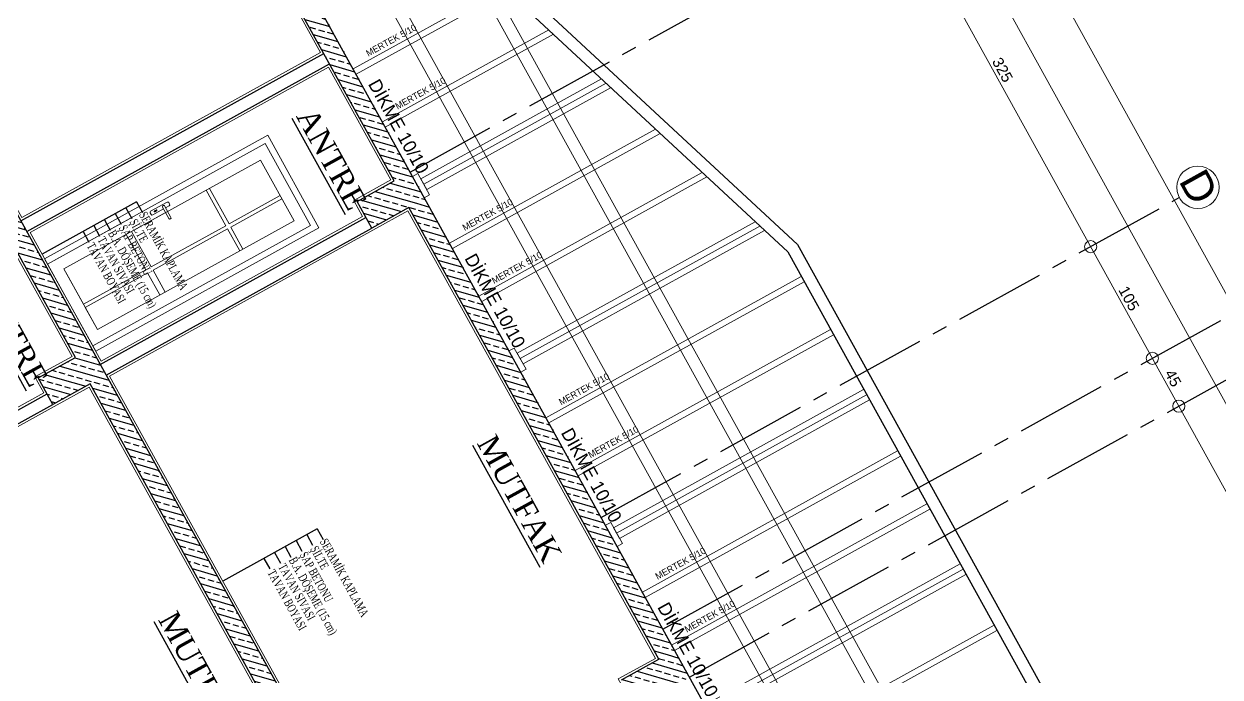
# Model space of a CAD drawing. Header units: millimetres. Extents: x 2232 to 85269, y -3593 to 5869.
# Drawn here: x 10323.5 to 10569.8, y -772.7 to -638.3 of the extents above; entities that cross this region are included whole.
import ezdxf

# ---------------------------------------------------------------- set-up
doc = ezdxf.new("R2010")
doc.units = ezdxf.units.MM
for name, pattern in [('CENTER2', [112.5, 75, -12.5, 12.5, -12.5]), ('DASHDOT2', [12.7, 6.35, -3.175, 0, -3.175]), ('DOTX2', [0.5, 0, -0.5])]:
    doc.linetypes.add(name, pattern=pattern)
for name, color, linetype in [("'YAZI", 7, 'Continuous'), ('DOĞRAMA', 33, 'Continuous'), ('GORUNUS', 125, 'Continuous'), ('poz', 1, 'Continuous'), ('Standart', 7, 'Continuous'), ('Yazi', 7, 'Continuous'), ('Ölçülendirme', 7, 'Continuous')]:
    doc.layers.add(name, color=color, linetype=linetype)
for name, color, linetype, lineweight in [('aks', 251, 'DASHDOT2', 35), ('DENIZLIK', 8, 'Continuous', 20), ('duvar', 232, 'Continuous', 30), ('iz', 1, 'DOTX2', 20), ('Kiris', 7, 'Continuous', 30), ('Mertek', 137, 'Continuous', 5), ('sıva iç', 21, 'Continuous', 0), ('ÖLÇÜ İÇ', 7, 'Continuous', 9)]:
    doc.layers.add(name, color=color, linetype=linetype, lineweight=lineweight)
doc.styles.add('arial_1_18', font='arial.ttf', dxfattribs={"height": 0.2})
doc.styles.get("Standard").update_dxf_attribs({"font": 'arial.ttf'})
doc.styles.add('Times roman', font='times.ttf')
doc.styles.add('UNIVCH', font='times.ttf', dxfattribs={"width": 0.7})
doc.dimstyles.new('zulay iç ölçü', dxfattribs={"dimtxt": 10, "dimasz": 5, "dimexe": 0.18, "dimexo": 0, "dimgap": 2, "dimtad": 3, "dimdec": 0, "dimzin": 0, "dimdsep": 46, "dimtxsty": 'Standard', "dimblk": 'ARCHTICK', "dimcen": 0.09, "dimse1": 1, "dimse2": 1, "dimadec": 0, "dimazin": 0, "dimtfac": 1, "dimtdec": 0, "dimtix": 1, "dimtofl": 0, "dimtmove": 0, "dimatfit": 3, "dimldrblk": 'ARCHTICK', "dimfxl": 1, "dimtolj": 1, "dimtzin": 0, "dimarcsym": 0})
pattern_1 = [(45, (0, 0), (-7.07107, 7.07107), []), (45, (7.071, 0), (-7.07107, 7.07107), [5, -2.5])]

# ---------------------------------------------------------------- blocks, each defined once
blk = doc.blocks.new('IDE830Entity90')
at = {"layer": 'Standart', "linetype": 'Continuous', "lineweight": -3}
h = blk.add_hatch(dxfattribs=at)
h.set_pattern_fill('ANSI33', color=171, scale=40, style=0)
h.set_pattern_definition(pattern_1)
h.paths.add_polyline_path([(975, 1335), (550, 1335), (550, 1350), (975, 1350)])
blk = doc.blocks.new('IDE830Entity91')
at = {"layer": 'Standart', "linetype": 'Continuous', "lineweight": -3}
h = blk.add_hatch(dxfattribs=at)
h.set_pattern_fill('ANSI33', color=171, scale=40, style=0)
h.set_pattern_definition(pattern_1)
h.paths.add_polyline_path([(525, 1335), (25, 1335), (25, 1350), (525, 1350)])
blk = doc.blocks.new('IDE830Entity93')
at = {"layer": 'Standart', "linetype": 'Continuous', "lineweight": -3}
h = blk.add_hatch(dxfattribs=at)
h.set_pattern_fill('ANSI33', color=171, scale=40, style=0)
h.set_pattern_definition(pattern_1)
h.paths.add_polyline_path([(550, 1300), (525, 1300), (525, 1350), (550, 1350)])
blk = doc.blocks.new('IDE830Entity94')
at = {"layer": 'Standart', "linetype": 'Continuous', "lineweight": -3}
h = blk.add_hatch(dxfattribs=at)
h.set_pattern_fill('ANSI33', color=171, scale=40, style=0)
h.set_pattern_definition(pattern_1)
h.paths.add_polyline_path([(1000, 1300), (975, 1300), (975, 1350), (1000, 1350)])
blk = doc.blocks.new('IDE830Entity272')
at = {"layer": 'Standart', "color": 159, "linetype": 'Continuous', "lineweight": -3}
blk.add_lwpolyline([(975, 1335), (550, 1335)], dxfattribs=at)
blk = doc.blocks.new('IDE830Entity273')
at = {"layer": 'Standart', "color": 159, "linetype": 'Continuous', "lineweight": -3}
blk.add_lwpolyline([(525, 1335), (25, 1335)], dxfattribs=at)
blk = doc.blocks.new('IDE830Entity276')
at = {"layer": 'Standart', "color": 159, "linetype": 'Continuous', "lineweight": -3}
blk.add_lwpolyline([(525, 1300), (525, 1335)], dxfattribs=at)
blk = doc.blocks.new('IDE830Entity277')
at = {"layer": 'Standart', "color": 159, "linetype": 'Continuous', "lineweight": -3}
blk.add_lwpolyline([(550, 1300), (525, 1300)], dxfattribs=at)
blk = doc.blocks.new('IDE830Entity278')
at = {"layer": 'Standart', "color": 159, "linetype": 'Continuous', "lineweight": -3}
blk.add_lwpolyline([(975, 1300), (975, 1335)], dxfattribs=at)
blk = doc.blocks.new('IDE830Entity293')
at = {"layer": 'Standart', "color": 159, "linetype": 'Continuous', "lineweight": -3}
blk.add_lwpolyline([(-30, 1350), (3260, 1350)], dxfattribs=at)
blk = doc.blocks.new('IDE830Entity461')
at = {"layer": 'Standart', "color": 159, "linetype": 'Continuous', "lineweight": -3}
blk.add_lwpolyline([(550, 1335), (550, 1300)], dxfattribs=at)
blk = doc.blocks.new('tyutyu')
at = {"layer": 'Standart', "color": 159, "linetype": 'Continuous', "lineweight": -3}
blk.add_lwpolyline([(1027426.49, -396512.03), (1027426.49, -396462.03), (1030686.49, -396462.03)], dxfattribs=at)
at = {"layer": 'Standart'}
for name, p in [('IDE830Entity293', (1027426.49, -397512.03)), ('IDE830Entity91', (1027426.49, -397512.03)), ('IDE830Entity93', (1027426.49, -397512.03)), ('IDE830Entity90', (1027426.49, -397512.03)), ('IDE830Entity94', (1027426.49, -397512.03)), ('IDE830Entity273', (1027426.49, -397512.03)), ('IDE830Entity276', (1027426.49, -397512.03)), ('IDE830Entity272', (1027426.49, -397512.03)), ('IDE830Entity461', (1027426.49, -397512.03)), ('IDE830Entity278', (1027426.49, -397512.03)), ('IDE830Entity277', (1027426.49, -397512.03)), ('IDE830Entity91', (1027426.49, -397812.03)), ('IDE830Entity93', (1027426.49, -397812.03)), ('IDE830Entity90', (1027426.49, -397812.03)), ('IDE830Entity273', (1027426.49, -397812.03)), ('IDE830Entity276', (1027426.49, -397812.03)), ('IDE830Entity272', (1027426.49, -397812.03)), ('IDE830Entity461', (1027426.49, -397812.03)), ('IDE830Entity277', (1027426.49, -397812.03)), ('IDE830Entity90', (1027426.49, -398112.03))]:
    blk.add_blockref(name, p, dxfattribs=at)
blk = doc.blocks.new('FGDGFDGDF')
at = {"layer": 'DOĞRAMA', "lineweight": 18}
for p, q in [((681226.93, -207243.09), (681226.93, -207453.09)), ((681226.93, -207243.09), (681313.93, -207243.09)), ((681313.93, -207243.09, -0.02), (681313.93, -207453.09)), ((681313.93, -207243.09, -0.02), (681313.93, -207453.09)), ((681231.93, -207248.09), (681231.93, -207453.09)), ((681231.93, -207248.09), (681308.93, -207248.09)), ((681308.93, -207248.09), (681308.93, -207453.09)), ((681241.93, -207258.09), (681241.93, -207443.09, 0.02)), ((681241.93, -207258.09), (681298.93, -207258.09)), ((681262.51, -207258.09), (681262.51, -207306.25)), ((681265.51, -207258.09), (681265.51, -207306.25)), ((681298.93, -207258.09), (681298.93, -207443.09, 0.88)), ((681241.93, -207306.25), (681262.51, -207306.25)), ((681241.93, -207309.25), (681262.51, -207309.25)), ((681262.51, -207309.25), (681262.51, -207379.44)), ((681262.51, -207309.25), (681262.51, -207379.44, 1.01)), ((681265.51, -207306.25), (681298.93, -207306.25)), ((681265.51, -207309.25), (681265.51, -207379.44)), ((681265.51, -207309.25), (681298.93, -207309.25)), ((681265.51, -207309.25), (681265.51, -207379.44, 1.01)), ((681302.4, -207342.22), (681302.4, -207345.48)), ((681303.4, -207341.22), (681304.9, -207341.22)), ((681305.9, -207342.22), (681305.9, -207357.66)), ((681292.57, -207346.28), (681292.57, -207346.68)), ((681293.37, -207345.48), (681304.15, -207345.48)), ((681293.37, -207347.48), (681304.15, -207347.48)), ((681298.93, -207349.59), (681298.93, -207363.09)), ((681302.4, -207347.48), (681302.4, -207357.66)), ((681304.95, -207346.28), (681304.95, -207346.68)), ((681303.4, -207358.66), (681304.9, -207358.66)), ((681303.88, -207353.91), (681303.83, -207354.26)), ((681304.49, -207353.91), (681304.57, -207354.26)), ((681241.93, -207379.44, -0.84), (681262.51, -207379.44, -0.84)), ((681241.93, -207379.44, -0.84), (681262.51, -207379.44, -0.84)), ((681265.51, -207379.44, -0.84), (681298.93, -207379.44, -0.84)), ((681308.93, -207373.09, -0.31), (681308.93, -207453.09)), ((681241.93, -207384.44, -0.84), (681262.66, -207384.44, -0.84)), ((681262.66, -207384.44, -0.84), (681262.66, -207443.09)), ((681265.66, -207384.44, -0.84), (681265.66, -207443.09)), ((681265.66, -207384.44, -0.84), (681298.93, -207384.44, -0.84)), ((681241.93, -207443.09), (681293.93, -207443.09)), ((681241.93, -207443.09), (681262.66, -207443.09)), ((681265.66, -207443.09), (681298.93, -207443.09)), ((681226.93, -207453.09), (681313.93, -207453.09)), ((681308.93, -207453.09), (681226.93, -207453.09)), ((681231.93, -207453.09), (681226.93, -207453.09)), ((681226.93, -207453.09), (681313.93, -207453.09))]:
    blk.add_line(p, q, dxfattribs=at)
blk.add_lwpolyline([(681303.83, -207354.26, 0.012607), (681303.84, -207354.46, 0.072446), (681303.82, -207354.72, 0.071795), (681303.86, -207354.97, 0.083158), (681303.96, -207355.18, 0.146367), (681304.02, -207355.32, 0.132534), (681304.19, -207355.37, 0.233641), (681304.27, -207355.32, 0.106696), (681304.43, -207355.18, 0.083158), (681304.53, -207354.97, 0.071795), (681304.57, -207354.72, 0.072534), (681304.57, -207354.46, 0.012612), (681304.57, -207354.26, 0.114829)], format="xyb", dxfattribs=at)
for centre, radius, start, end in [((681303.4, -207342.22), 1, 90, 180), ((681304.9, -207342.22), 1, 0, 90), ((681293.37, -207346.28), 0.8, 90, 180), ((681293.37, -207346.68), 0.8, 180, 270), ((681304.15, -207346.28), 0.8, 0, 90), ((681304.15, -207346.68), 0.8, 270, 0), ((681303.4, -207357.66), 1, 180, 270), ((681304.19, -207353.19), 0.455, 341.59857, 197.78925), ((681303.25, -207353.75), 0.654, 345.10541, 40.00925), ((681305.12, -207353.75), 0.654, 140.51746, 194.89459), ((681304.9, -207357.66), 1, 270, 0)]:
    blk.add_arc(centre, radius, start, end, dxfattribs=at)
blk = doc.blocks.new('IDE242Entity1386')
at = {"layer": 'Ölçülendirme', "color": 1, "linetype": 'Continuous', "lineweight": 5}
for points in [[(-8, 2693), (3268, 2693)], [(-8, 2658), (3268, 2658)]]:
    blk.add_lwpolyline(points, dxfattribs=at)
for centre in [(850, 2658), (955, 2658), (1000, 2658)]:
    blk.add_circle(centre, 5, dxfattribs=at)
at = {"layer": 'Ölçülendirme', "color": 1, "linetype": 'Continuous', "lineweight": 5, "style": 'arial_1_18'}
for s, p in [('325', (677.01, 2660.5)), ('105', (892.01, 2660.5)), ('45', (970.51, 2660.5))]:
    blk.add_text(s, height=9, dxfattribs=at).set_placement(p)
blk = doc.blocks.new('_ArchTick')
at = {"color": 0, "linetype": 'ByBlock', "const_width": 0.15}
blk.add_lwpolyline([(-0.5, -0.5), (0.5, 0.5)], dxfattribs=at)
blk = doc.blocks.new('*D2485')
at = {"layer": 'Defpoints', "color": 0, "transparency": 16777216}
for p in [(1236851.19, -408550.18), (1236851.19, -408550.18), (1241581.19, -408550.18)]:
    blk.add_point(p, dxfattribs=at)
at = {"layer": 'ÖLÇÜ İÇ', "color": 0, "lineweight": -2, "transparency": 16777216}
blk.add_line((1241581.19, -408550.18), (1236851.19, -408550.18), dxfattribs=at)
at = {"layer": 'ÖLÇÜ İÇ', "color": 0, "lineweight": -2, "transparency": 16777216, "xscale": 5, "yscale": 5, "zscale": 5, "rotation": 180}
blk.add_blockref('_ArchTick', (1236851.19, -408550.18), dxfattribs=at)
at = {"layer": 'ÖLÇÜ İÇ', "color": 0, "lineweight": -2, "transparency": 16777216, "xscale": 5, "yscale": 5, "zscale": 5}
blk.add_blockref('_ArchTick', (1241581.19, -408550.18), dxfattribs=at)
at = {"layer": 'ÖLÇÜ İÇ', "color": 0, "transparency": 16777216, "insert": (1239216.19, -408543.18), "char_height": 10, "attachment_point": 5}
blk.add_mtext('\\A1;4730', dxfattribs=at)
blk = doc.blocks.new('TTRYRTY')
at = {"layer": 'aks', "color": 251, "linetype": 'CENTER2', "lineweight": -3}
for points in [[(1237376.19, -409089.54), (1237376.19, -408545.43)], [(1237701.19, -409089.54), (1237701.19, -408545.43)], [(1237806.19, -409089.54), (1237806.19, -408545.43)], [(1237851.19, -409089.54), (1237851.19, -408545.43)]]:
    blk.add_lwpolyline(points, dxfattribs=at)
at = {"layer": 'aks', "color": 30, "linetype": 'Continuous', "lineweight": 5}
blk.add_circle((1237701.19, -408527.93), 17.5, dxfattribs=at)
at = {"layer": 'DENIZLIK'}
for p, q in [((1237718.45, -408849.31, 1163.75), (1237718.45, -409084.57, 1163.75)), ((1237882.49, -408849.31, 1163.75), (1237882.49, -409084.57, 1163.75)), ((1237554.41, -408859.1, 1163.75), (1237554.41, -409084.57, 1163.75)), ((1237390.38, -408912.76, 1163.75), (1237390.38, -409084.57, 1163.75))]:
    blk.add_line(p, q, dxfattribs=at)
at = {"layer": 'DENIZLIK', "elevation": 1163.75}
for points in [[(1237713.45, -408849.31), (1237713.45, -409084.57), (1237723.45, -409084.57), (1237723.45, -408849.31)], [(1237877.49, -408849.31), (1237877.49, -409084.57), (1237887.49, -409084.57), (1237887.49, -408849.31)], [(1237549.41, -408860.75), (1237549.41, -409084.57), (1237559.41, -409084.57), (1237559.41, -408857.46)], [(1237385.38, -408914.4), (1237385.38, -409084.57), (1237395.38, -409084.57), (1237395.38, -408911.11)]]:
    blk.add_lwpolyline(points, dxfattribs=at)
for points in [[(1237400.38, -409084.57), (1237380.38, -409084.57), (1237380.38, -409089.57), (1237400.38, -409089.57)], [(1237564.41, -409084.57), (1237544.41, -409084.57), (1237544.41, -409089.57), (1237564.41, -409089.57)], [(1237728.45, -409084.57), (1237708.45, -409084.57), (1237708.45, -409089.57), (1237728.45, -409089.57)]]:
    blk.add_lwpolyline(points, close=True, dxfattribs=at)
at = {"layer": 'duvar'}
for p, q in [((1237256.19, -409389.54), (1237256.19, -409104.54)), ((1237266.19, -409389.54), (1237266.19, -409104.54)), ((1237391.19, -409389.54), (1237391.19, -409139.54)), ((1237401.19, -409389.54), (1237401.19, -409139.54)), ((1237391.19, -409689.54), (1237391.19, -409439.54)), ((1237401.19, -409689.54), (1237401.19, -409439.54))]:
    blk.add_line(p, q, dxfattribs=at)
at = {"layer": 'GORUNUS', "lineweight": 30}
for points in [[(1236821.19, -409089.54), (1237582.62, -408839.31), (1240849.76, -408839.31), (1241611.19, -409089.54)], [(1236853.22, -409089.54), (1237584.22, -408849.31), (1240848.16, -408849.31), (1241579.16, -409089.54)]]:
    blk.add_lwpolyline(points, dxfattribs=at)
at = {"layer": 'iz', "ltscale": 50}
for p, q in [((1241581.19, -409089.54), (1236851.19, -409089.54)), ((1241581.19, -409389.54), (1236851.19, -409389.54))]:
    blk.add_line(p, q, dxfattribs=at)
at = {"layer": 'Mertek', "elevation": 1794.87}
for points in [[(1237607.2, -409089.54), (1237607.2, -408849.31)], [(1237612.2, -408849.31), (1237612.2, -409089.54)], [(1237657.03, -409089.54), (1237657.03, -408849.31)], [(1237662.03, -408849.31), (1237662.03, -409089.54)], [(1237771.24, -409089.54), (1237771.24, -408849.31)], [(1237776.24, -408849.31), (1237776.24, -409089.54)], [(1237821.06, -409089.54), (1237821.06, -408849.31)], [(1237826.06, -408849.31), (1237826.06, -409089.54)], [(1237935.28, -409089.54), (1237935.28, -408849.31)], [(1237940.28, -408849.31), (1237940.28, -409089.54)], [(1237492.99, -409089.54), (1237492.99, -408879.29)], [(1237497.99, -408877.65), (1237497.99, -409089.54)], [(1237443.17, -409089.54), (1237443.17, -408895.66)], [(1237448.17, -408894.02), (1237448.17, -409089.54)], [(1237333.96, -408931.33), (1237333.96, -409089.54)], [(1237328.96, -409089.54), (1237328.96, -408932.97)], [(1237279.13, -409089.54), (1237279.13, -408949.37)], [(1237284.13, -408947.72), (1237284.13, -409089.54)]]:
    blk.add_lwpolyline(points, dxfattribs=at)
at = {"layer": 'poz'}
for p, q in [((1237288.58, -409298.54), (1237288.58, -409387.54)), ((1237288.58, -409298.54), (1237298.58, -409298.54)), ((1237596.08, -409298.54), (1237596.08, -409387.54)), ((1237596.08, -409298.54), (1237606.08, -409298.54)), ((1237288.58, -409308.54), (1237298.58, -409308.54)), ((1237596.08, -409308.54), (1237606.08, -409308.54)), ((1237288.58, -409318.54), (1237298.58, -409318.54)), ((1237596.08, -409318.54), (1237606.08, -409318.54)), ((1237288.58, -409328.85), (1237298.58, -409328.85)), ((1237596.08, -409328.85), (1237606.08, -409328.85)), ((1237288.58, -409338.85), (1237298.58, -409338.85)), ((1237596.08, -409338.85), (1237606.08, -409338.85)), ((1237288.58, -409348.85), (1237298.58, -409348.85)), ((1237596.08, -409348.85), (1237606.08, -409348.85))]:
    blk.add_line(p, q, dxfattribs=at)
at = {"layer": 'sıva iç', "elevation": 1163.75}
for points in [[(1237260.1, -408955.63), (1240091.19, -408955.63)], [(1237229.71, -408965.63), (1240091.19, -408965.63)], [(1237044.44, -409028.35), (1240091.19, -409028.35)], [(1237013.19, -409038.35), (1240091.19, -409038.35)]]:
    blk.add_lwpolyline(points, dxfattribs=at)
at = {"layer": 'sıva iç'}
for points in [[(1237254.19, -409106.54), (1236878.19, -409106.54), (1236878.19, -409141.54), (1236873.19, -409141.54), (1236873.19, -409387.54), (1237254.19, -409387.54)], [(1237389.19, -409141.54), (1237374.19, -409141.54), (1237374.19, -409106.54), (1237268.19, -409106.54), (1237268.19, -409387.54), (1237389.19, -409387.54)], [(1237839.19, -409141.54), (1237824.19, -409141.54), (1237824.19, -409106.54), (1237403.19, -409106.54), (1237403.19, -409139.54), (1237403.19, -409387.54), (1237839.19, -409387.54)], [(1237389.19, -409441.54), (1237374.19, -409441.54), (1237374.19, -409406.54), (1237268.19, -409406.54), (1237268.19, -409687.54), (1237389.19, -409687.54)], [(1237839.19, -409441.54), (1237824.19, -409441.54), (1237824.19, -409406.54), (1237403.19, -409406.54), (1237403.19, -409439.54), (1237403.19, -409687.54), (1237839.19, -409687.54)]]:
    blk.add_lwpolyline(points, close=True, dxfattribs=at)
at = {"layer": 'Kiris'}
blk.add_blockref('tyutyu', (209424.7, -12927.52), dxfattribs=at)
at = {"layer": 'Kiris', "xscale": -1}
blk.add_blockref('FGDGFDGDF', (1918606.84, -201934.46), dxfattribs=at)
at = {"layer": 'Standart'}
blk.add_blockref('IDE242Entity1386', (1236851.19, -411286.87), dxfattribs=at)
at = {"layer": "'YAZI", "char_height": 4.8, "attachment_point": 1, "rotation": 90}
for insert in [(1237271, -409084.69, 2110.22), (1237320.82, -409084.69, 2110.22), (1237435.03, -409084.69, 2110.22), (1237484.86, -409084.69, 2110.22), (1237599.07, -409084.69, 2110.22), (1237648.89, -409084.69, 2110.22), (1237763.1, -409084.69, 2110.22), (1237812.93, -409084.69, 2110.22)]:
    blk.add_mtext_dynamic_manual_height_columns('\\A1;\\pxqc;{\\fBahnschrift SemiLight|b0|i0|c162|p34;\\H1.125x;MERTEK 5/10}', width=68.0577, gutter_width=25, heights=[0], dxfattribs=dict(at, insert=insert))
at = {"layer": "'YAZI", "char_height": 9.6, "attachment_point": 3}
for insert in [(1237406.79, -409074.18, 1163.75), (1237570.82, -409074.18, 1163.75), (1237734.86, -409074.18, 1163.75), (1237898.9, -409074.18, 1163.75)]:
    blk.add_mtext_dynamic_manual_height_columns('\\A1;\\pxqc;{\\fBahnschrift SemiLight|b0|i0|c162|p34;\\H1.125x;DİKME 10/10}', width=136.1154, gutter_width=50, heights=[0], dxfattribs=dict(at, insert=insert))
at = {"layer": 'aks', "color": 1, "linetype": 'Continuous', "lineweight": 5, "style": 'arial_1_18'}
blk.add_text('D', height=25, dxfattribs=at).set_placement((1237688.59, -408539.56))
at = {"layer": 'Yazi', "style": 'Times roman'}
for s, p in [('%%UANTRE', (1237290.18, -409149.75)), ('%%UMUTFAK', (1237597.69, -409149.75)), ('%%UANTRE', (1237290.18, -409449.75)), ('%%UMUTFAK', (1237597.69, -409449.75))]:
    blk.add_text(s, height=17.991, dxfattribs=at).set_placement(p)
at = {"layer": 'Yazi', "style": 'UNIVCH', "width": 0.7}
for s, height, p in [('SERAMİK KAPLAMA', 6.9984, (1237298.73, -409302.05)), ('SERAMİK KAPLAMA', 6.9984, (1237606.24, -409302.05)), ('ŞİLTE', 6.998, (1237300.16, -409311.87)), ('ŞİLTE', 6.998, (1237607.67, -409311.87)), ('ŞAP BETONU', 6.998, (1237300.16, -409321.96)), ('ŞAP BETONU', 6.998, (1237607.67, -409321.96)), ('B.A. DÖŞEME (15 cm)', 6.9984, (1237299.64, -409331.8)), ('B.A. DÖŞEME (15 cm)', 6.9984, (1237607.14, -409331.8)), ('TAVAN SIVASI', 6.9984, (1237300.16, -409342)), ('TAVAN SIVASI', 6.9984, (1237607.67, -409342)), ('TAVAN BOYASI', 6.9984, (1237300.16, -409352.17)), ('TAVAN BOYASI', 6.9984, (1237607.67, -409352.17))]:
    blk.add_text(s, height=height, dxfattribs=at).set_placement(p)
at = {"layer": 'ÖLÇÜ İÇ', "color": 1}
dim = blk.add_linear_dim(base=(1236851.19, -408550.18), p1=(1241581.19, -408550.18), p2=(1236851.19, -408550.18), dimstyle='zulay iç ölçü', dxfattribs=at)
dim.commit()
dim.dimension.update_dxf_attribs({"geometry": '*D2485', "text_midpoint": (1239216.19, -408543.18)})
blk = doc.blocks.new('GGGGG')
at = {"layer": 'sıva iç', "rotation": 298.9508757840127}
blk.add_blockref('TTRYRTY', (914553.93, 843877.26), dxfattribs=at)

msp = doc.modelspace()

# ---------------------------------------------------------------- block references
at = {"layer": 'ÖLÇÜ İÇ', "xscale": 0.25, "yscale": 0.25, "zscale": 0.25}
msp.add_blockref('GGGGG', (-278484.47, 108554.7), dxfattribs=at)

doc.saveas('drawing.dxf')
